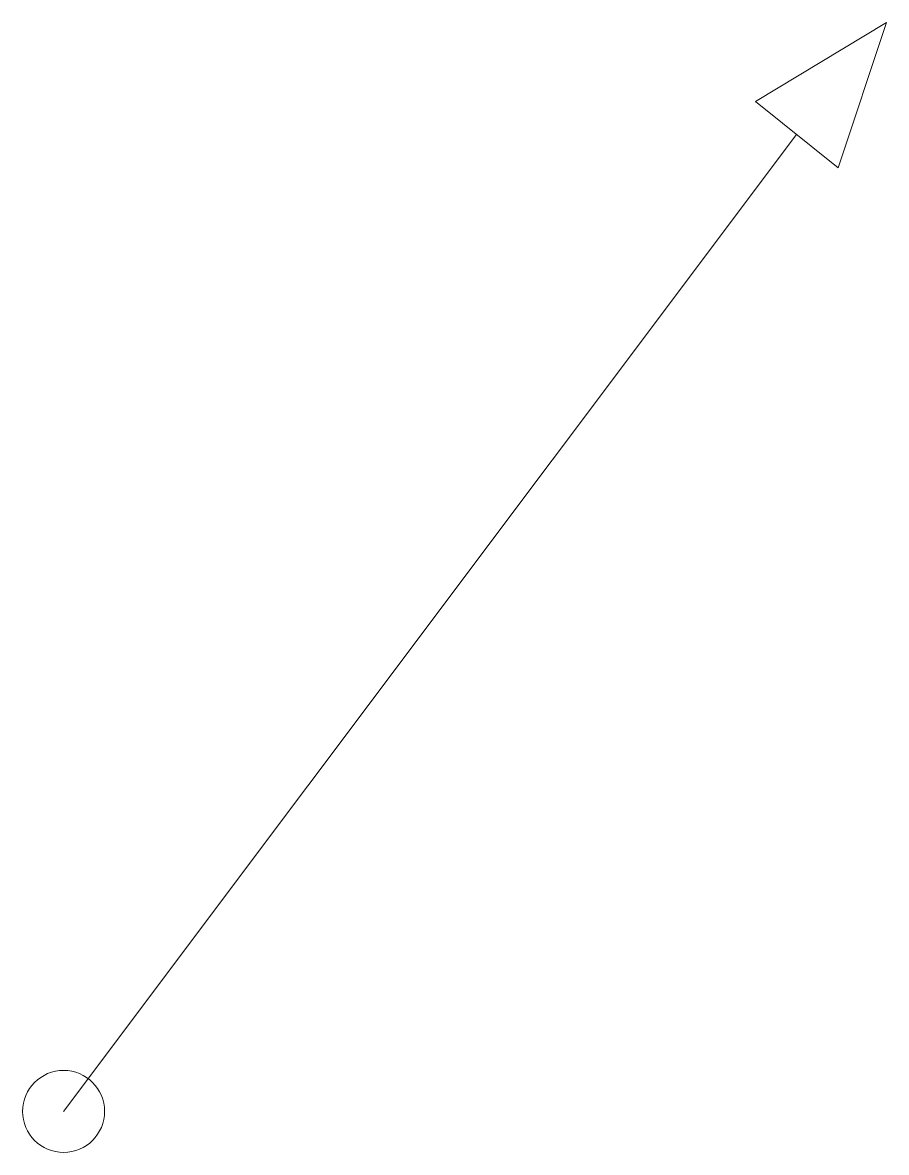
# Model space of a CAD drawing. Extents: x -0.5 to 10.2, y -0.5 to 13.5.
import ezdxf

# ---------------------------------------------------------------- set-up
doc = ezdxf.new("R2010")
doc.units = 0
doc.layers.get('0').update_dxf_attribs({"linetype": 'CONTINUOUS', "lineweight": 0})

msp = doc.modelspace()

# ---------------------------------------------------------------- linework, layer by layer
for p, q in [((10.2, 13.5), (8.576, 12.52)), ((10.2, 13.5), (9.6, 11.7)), ((9.6, 11.7), (8.576, 12.52)), ((0, 0), (9.084, 12.112))]:
    msp.add_line(p, q)
msp.add_circle((0, 0), 0.508)

doc.saveas('drawing.dxf')
